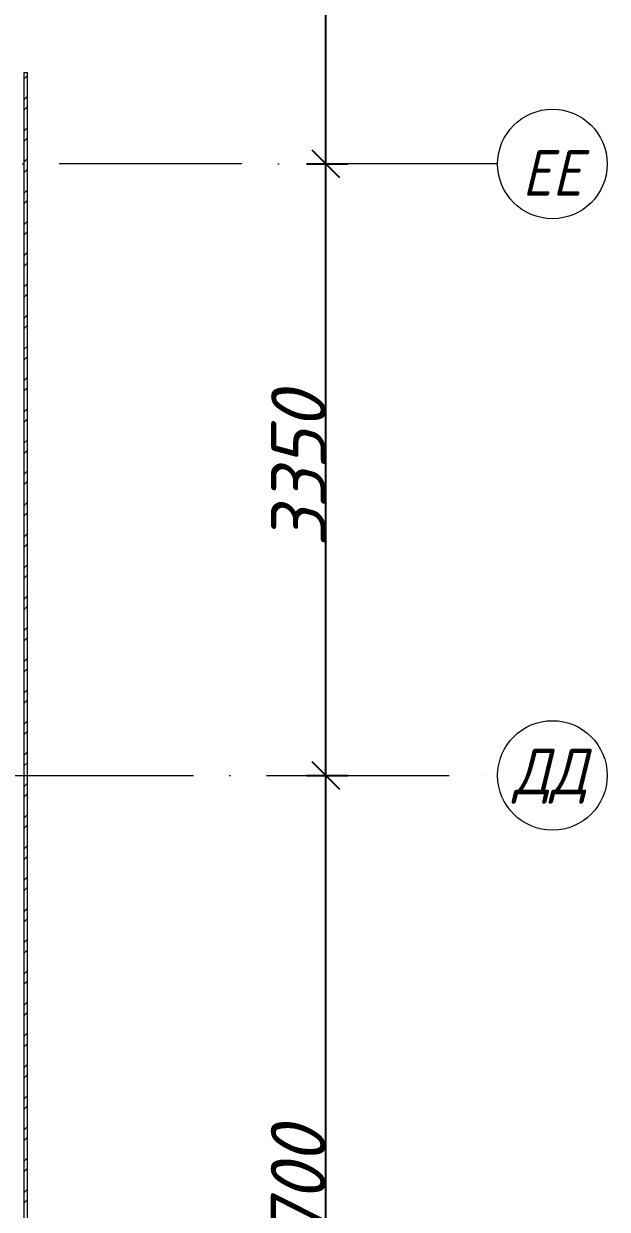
# Model space of a CAD drawing. Header units: millimetres. Extents: x -537608 to 253996, y -217170 to 186033.
# Drawn here: x -77205 to -74011, y 144094 to 150590 of the extents above; entities that cross this region are included whole.
import ezdxf

# ---------------------------------------------------------------- set-up
doc = ezdxf.new("R2010")
doc.units = ezdxf.units.MM
doc.linetypes.add('50_200_ШТРИХ_1Т_ш5_п1_п1_', pattern=[1400, 1000, -200, 0, -200])
for name, color, linetype, lineweight in [('A-____-____-DIMS', 7, 'Continuous', 9), ('A-WALL-____-PATT-1', 7, 'Continuous', 9), ('A-WALL-FNSH-MCUT-1', 7, 'Continuous', 9), ('S-GRID-____-IDEN', 7, 'Continuous', 9), ('S-GRID-____-OTLN-1', 7, '50_200_ШТРИХ_1Т_ш5_п1_п1_', 9)]:
    doc.layers.add(name, color=color, linetype=linetype, lineweight=lineweight)
doc.styles.add('ISOCPEUR_I', font='isocpeui.ttf', dxfattribs={"height": 300})
doc.styles.add('ISOCPEUR_I_9', font='isocpeui.ttf', dxfattribs={"width": 0.9, "height": 250})
doc.dimstyles.new('ISO-2_5_0_9К_БОЛЬШОЙ_ОСИ', dxfattribs={"dimscale": 304.8, "dimtxt": 248.995294, "dimasz": 0.492126, "dimexe": 0.393701, "dimexo": 0, "dimgap": 0, "dimtad": 1, "dimdec": 0, "dimzin": 0, "dimdsep": 46, "dimtxsty": 'ISOCPEUR_I', "dimblk1": 'OBLIQUE', "dimblk2": 'OBLIQUE', "dimsah": 1, "dimcen": 0.09, "dimdle": 0.393701, "dimazin": 0, "dimtfac": 1, "dimtdec": 4, "dimtix": 1, "dimtmove": 0, "dimatfit": 3, "dimfxl": 1, "dimtvp": 1, "dimtolj": 1, "dimtzin": 0, "dimarcsym": 2})

# ---------------------------------------------------------------- blocks, each defined once
blk = doc.blocks.new('Ось сетки - Круг_Ø6_00__ISO-2_5_0_9K_-25732049-АР1_План отверстий 3 этажа в осях 1-64_Ю-ЯЯ')
at = {"layer": 'S-GRID-____-IDEN'}
blk.add_circle((0, 0), 3, dxfattribs=at)
blk = doc.blocks.new('_Oblique')
at = {"color": 0, "linetype": 'ByBlock', "lineweight": -2}
blk.add_line((-0.5, -0.5), (0.5, 0.5), dxfattribs=at)
blk = doc.blocks.new('*D992')
at = {"layer": 'A-____-____-DIMS', "color": 0, "lineweight": -2, "transparency": 16777216}
for p, q in [((-75550.7, 141651.2), (-75550.7, 146591.2)), ((-75656.8, 146471.2), (-75430.7, 146471.2)), ((-75656.8, 141771.2), (-75430.7, 141771.2))]:
    blk.add_line(p, q, dxfattribs=at)
at = {"layer": 'Defpoints', "color": 0, "transparency": 16777216}
for p in [(-75656.8, 146471.2), (-75550.7, 146471.2), (-75656.8, 141771.2)]:
    blk.add_point(p, dxfattribs=at)
at = {"layer": 'A-____-____-DIMS', "color": 0, "lineweight": -2, "transparency": 16777216, "xscale": 150, "yscale": 150, "zscale": 150}
for p, rotation in [((-75550.7, 146471.2), 90), ((-75550.7, 141771.2), 270)]:
    blk.add_blockref('_Oblique', p, dxfattribs=dict(at, rotation=rotation))
at = {"layer": 'A-____-____-DIMS', "color": 0, "transparency": 16777216, "insert": (-75702.7, 144121.2), "char_height": 300, "width": 781.462, "attachment_point": 5, "rotation": 90, "style": 'ISOCPEUR_I'}
blk.add_mtext('\\A1;4700', dxfattribs=at)
blk = doc.blocks.new('*D993')
at = {"layer": 'A-____-____-DIMS', "color": 0, "lineweight": -2, "transparency": 16777216}
for p, q in [((-75550.7, 146351.2), (-75550.7, 149941.2)), ((-75656.8, 149821.2), (-75430.7, 149821.2)), ((-75656.8, 146471.2), (-75430.7, 146471.2))]:
    blk.add_line(p, q, dxfattribs=at)
at = {"layer": 'Defpoints', "color": 0, "transparency": 16777216}
for p in [(-75656.8, 149821.2), (-75550.7, 149821.2), (-75656.8, 146471.2)]:
    blk.add_point(p, dxfattribs=at)
at = {"layer": 'A-____-____-DIMS', "color": 0, "lineweight": -2, "transparency": 16777216, "xscale": 150, "yscale": 150, "zscale": 150}
for p, rotation in [((-75550.7, 149821.2), 90), ((-75550.7, 146471.2), 270)]:
    blk.add_blockref('_Oblique', p, dxfattribs=dict(at, rotation=rotation))
at = {"layer": 'A-____-____-DIMS', "color": 0, "transparency": 16777216, "insert": (-75700.7, 148146.2), "char_height": 300, "width": 758.478, "attachment_point": 5, "rotation": 90, "style": 'ISOCPEUR_I'}
blk.add_mtext('\\A1;3350', dxfattribs=at)
blk = doc.blocks.new('*D994')
at = {"layer": 'A-____-____-DIMS', "color": 0, "lineweight": -2, "transparency": 16777216}
for p, q in [((-75550.7, 149701.2), (-75550.7, 156041.2)), ((-75656.8, 155921.2), (-75430.7, 155921.2)), ((-75656.8, 149821.2), (-75430.7, 149821.2))]:
    blk.add_line(p, q, dxfattribs=at)
at = {"layer": 'Defpoints', "color": 0, "transparency": 16777216}
for p in [(-75656.8, 155921.2), (-75550.7, 155921.2), (-75656.8, 149821.2)]:
    blk.add_point(p, dxfattribs=at)
at = {"layer": 'A-____-____-DIMS', "color": 0, "lineweight": -2, "transparency": 16777216, "xscale": 150, "yscale": 150, "zscale": 150}
for p, rotation in [((-75550.7, 155921.2), 90), ((-75550.7, 149821.2), 270)]:
    blk.add_blockref('_Oblique', p, dxfattribs=dict(at, rotation=rotation))
at = {"layer": 'A-____-____-DIMS', "color": 0, "transparency": 16777216, "insert": (-75700.7, 152871.2), "char_height": 300, "width": 701.018, "attachment_point": 5, "rotation": 90, "style": 'ISOCPEUR_I'}
blk.add_mtext('\\A1;6100', dxfattribs=at)

msp = doc.modelspace()

# ---------------------------------------------------------------- hatches: boundary and pattern name
at = {"layer": 'A-WALL-____-PATT-1'}
h = msp.add_hatch(dxfattribs=at)
h.set_pattern_fill('FP_6', color=256, style=0, pattern_type=2)
h.set_pattern_definition([(45, (-178684.97, 94540.11), (-85.53659, 85.53659), []), (45, (-178627.95, 94540.11), (-85.53659, 85.53659), [])])
h.paths.add_polyline_path([(-77184.9702, 141356.1558), (-77184.9702, 141621.1558), (-77204.9702, 141621.1558), (-77204.9702, 141356.1558)], flags=0)
h.paths.add_polyline_path([(-77204.9702, 142621.1558), (-77184.9702, 142621.1558), (-77184.9702, 150321.1558), (-77204.9702, 150321.1558), (-77204.9702, 145305.6262)], flags=0)

# ---------------------------------------------------------------- linework, layer by layer
at = {"layer": 'A-WALL-FNSH-MCUT-1'}
for p, q in [((-77184.9702, 150321.1558), (-77204.9702, 150321.1558)), ((-77204.9702, 150321.1558), (-77204.9702, 142621.1558)), ((-77184.9702, 142621.1558), (-77184.9702, 150321.1558))]:
    msp.add_line(p, q, dxfattribs=at)
at = {"layer": 'S-GRID-____-OTLN-1'}
for p, q in [((-74610.5636, 149821.1558), (-183353.7404, 149821.1558)), ((-109478.4703, 146471.1558), (-74610.5636, 146471.1558))]:
    msp.add_line(p, q, dxfattribs=at)

# ---------------------------------------------------------------- block references
at = {"layer": 'S-GRID-____-IDEN', "xscale": 99.99999999999993, "yscale": 99.99999999999993, "zscale": 99.99999999999993}
for p, rotation in [((-74310.5636, 149821.1558), 89.9999999999998), ((-74310.5636, 146471.1558), 269.9999999999995)]:
    msp.add_blockref('Ось сетки - Круг_Ø6_00__ISO-2_5_0_9K_-25732049-АР1_План отверстий 3 этажа в осях 1-64_Ю-ЯЯ', p, dxfattribs=dict(at, rotation=rotation))

# ---------------------------------------------------------------- texts
at = {"layer": 'S-GRID-____-IDEN', "char_height": 250, "attachment_point": 1, "style": 'ISOCPEUR_I_9'}
for s, insert, width in [('ЕЕ', (-74477.6341, 149897.2316), 404.0505), ('ДД', (-74524.6431, 146617.7883), 505.063125)]:
    msp.add_mtext(s, dxfattribs=dict(at, insert=insert, width=width))

# ---------------------------------------------------------------- dimensions: what is measured, and where the dimension line sits
at = {"layer": 'A-____-____-DIMS'}
for base, p1, p2, override, picture, middle in [((-75550.7287, 155921.1558), (-75656.7947, 149821.1558), (-75656.7947, 155921.1558), {"dimpost": '<>', "dimfxl": 6100}, '*D994', (-75700.7287, 152871.1558)), ((-75550.7287, 149821.1558), (-75656.7947, 146471.1558), (-75656.7947, 149821.1558), {"dimpost": '<>', "dimfxl": 3350}, '*D993', (-75700.7287, 148146.1558)), ((-75550.7287, 146471.1558), (-75656.7947, 141771.1558), (-75656.7947, 146471.1558), {"dimpost": '<>', "dimfxl": 4700}, '*D992', (-75702.6605, 144121.1558))]:
    dim = msp.add_linear_dim(base=base, p1=p1, p2=p2, angle=90, dimstyle='ISO-2_5_0_9К_БОЛЬШОЙ_ОСИ', override=override, dxfattribs=at)
    dim.commit()
    dim.dimension.update_dxf_attribs({"geometry": picture, "text_midpoint": middle})

doc.saveas('drawing.dxf')
